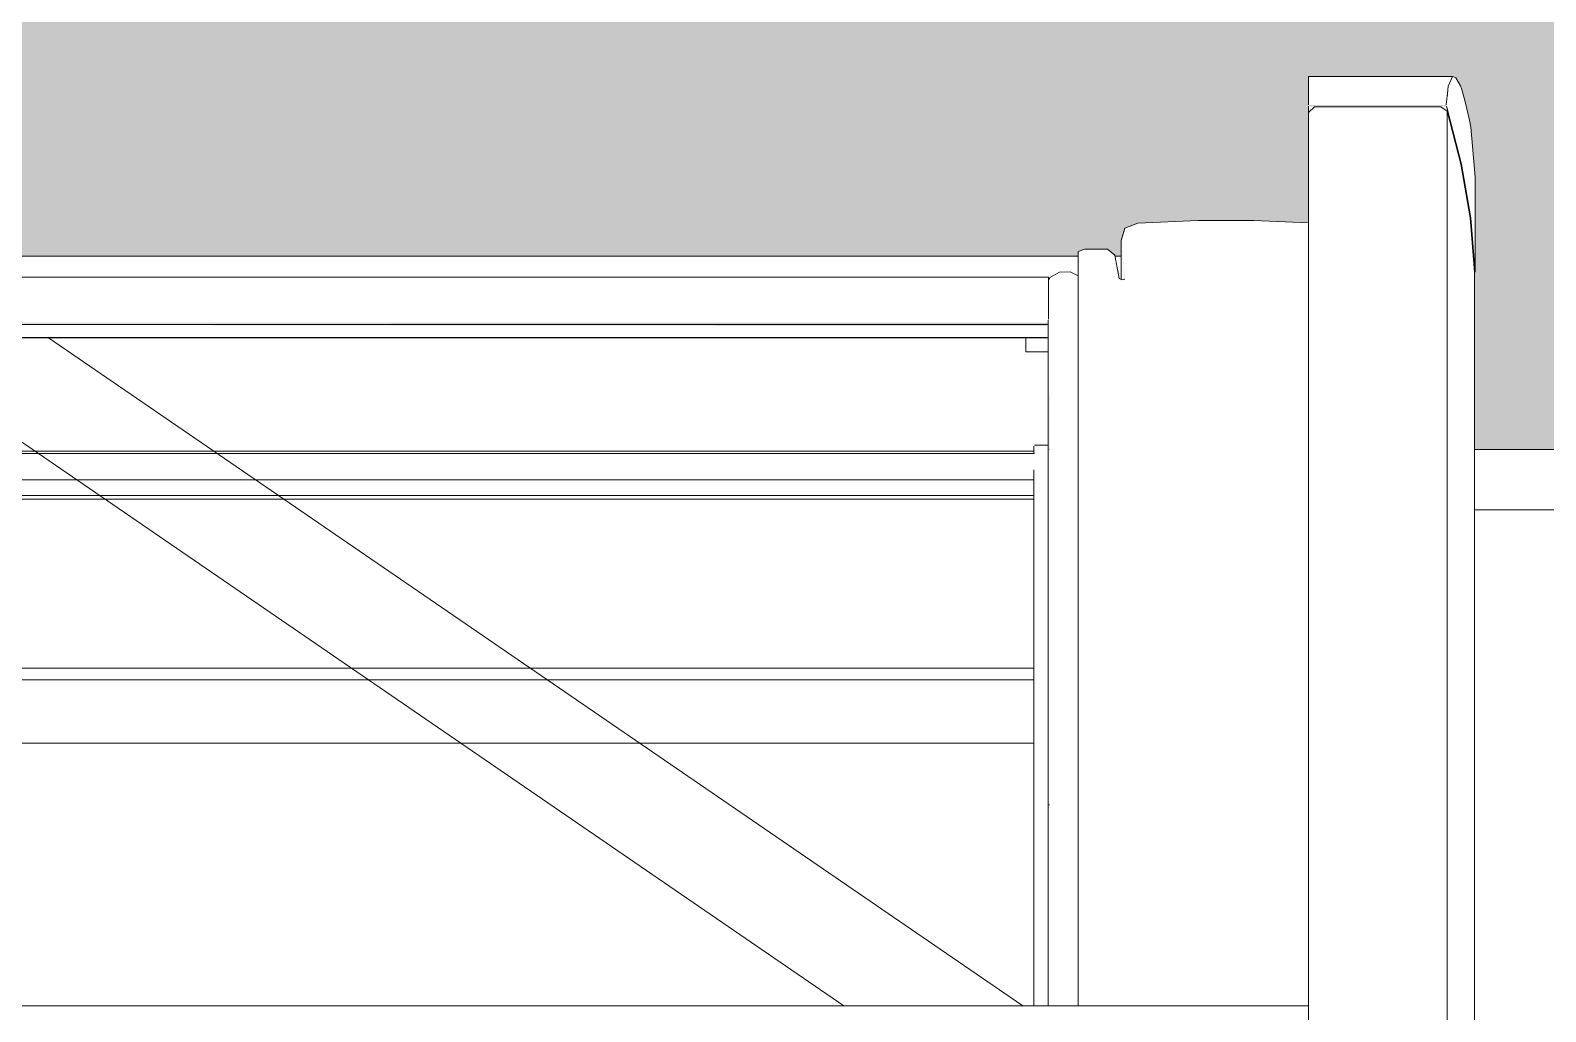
# Model space of a CAD drawing. Header units: metres. Extents: x -3 to 171, y -23 to 41.
# Drawn here: x 9.9353 to 10.3762, y -0.8957 to -0.6103 of the extents above; entities that cross this region are included whole.
import ezdxf

# ---------------------------------------------------------------- set-up
doc = ezdxf.new("R2010")
doc.units = ezdxf.units.M
doc.header["$MEASUREMENT"] = 0
doc.set_wipeout_variables(frame=1)
doc.linetypes.add('Wipeout_Contour', pattern=[1, 0, -1])
for name, color, linetype in [('6._Dach PP STG1_1_310 Dachkonstruktion massiv', 7, 'Continuous'), ('6._Dach PP STG1_1_320 Dachstuhl', 7, 'Continuous'), ('6._Dach PP STG1_1_325 Dachfenster', 7, 'Continuous'), ('6._Dach PP STG1_1_330 Dachaufbau', 7, 'Continuous')]:
    doc.layers.add(name, color=color, linetype=linetype)

msp = doc.modelspace()

# ---------------------------------------------------------------- linework, layer by layer
at = {"layer": '6._Dach PP STG1_1_310 Dachkonstruktion massiv', "color": 7, "linetype": 'Continuous', "lineweight": 18, "ltscale": 1000, "flags": 128}
msp.add_lwpolyline([(11.16835, -0.83512), (7.80835, -0.83512)], dxfattribs=at)
at = {"layer": '6._Dach PP STG1_1_325 Dachfenster', "color": 7, "linetype": 'Continuous', "lineweight": 13, "ltscale": 1000, "true_color": 0xf4f4f4, "flags": 128}
msp.add_lwpolyline([(10.2273, -0.85476), (9.6327, -0.85476)], dxfattribs=at)

# ---------------------------------------------------------------- wipeouts: each hides what was drawn before it
at = {"color": 254, "linetype": 'Wipeout_Contour', "lineweight": 0, "ltscale": 38.158556}
msp.add_wipeout([(11.16835, -0.73222), (7.80835, -0.73222), (7.80835, -0.76511), (11.16835, -0.76511)], dxfattribs=at).dxf.layer = '6._Dach PP STG1_1_330 Dachaufbau'

# ---------------------------------------------------------------- next in the draw order: hatches: boundary and pattern name
at = {"layer": '6._Dach PP STG1_1_330 Dachaufbau', "linetype": 'Continuous', "lineweight": 0, "true_color": 0x000000}
h = msp.add_hatch(color=18, dxfattribs=at)
h.paths.add_polyline_path([(6.325, -0.39851), (6.325, -1.51148), (12.655, -1.51148), (12.655, -0.39851)])
h.paths.add_polyline_path([(7.80835, -1.24173), (7.80835, -0.73222), (11.16835, -0.73222), (11.16835, -1.24173)], flags=0)

# ---------------------------------------------------------------- next in the draw order: linework, layer by layer
at = {"layer": '6._Dach PP STG1_1_330 Dachaufbau', "color": 7, "linetype": 'Continuous', "lineweight": 18, "ltscale": 1000, "flags": 128}
msp.add_lwpolyline([(11.16835, -0.73222), (7.80835, -0.73222)], dxfattribs=at)

# ---------------------------------------------------------------- next in the draw order: wipeouts: each hides what was drawn before it
at = {"color": 254, "linetype": 'Wipeout_Contour', "lineweight": 0, "ltscale": 39.870784}
msp.add_wipeout([(9.6285, -0.69273), (10.2315, -0.69273), (10.2315, -0.68952), (9.6285, -0.68952)], dxfattribs=at).dxf.layer = '6._Dach PP STG1_1_325 Dachfenster'
at = {"color": 254, "linetype": 'Wipeout_Contour', "lineweight": 0, "ltscale": 39.872728}
msp.add_wipeout([(9.6286, -0.69624), (9.6286, -0.69965), (10.2314, -0.69965), (10.2314, -0.69624)], dxfattribs=at).dxf.layer = '6._Dach PP STG1_1_325 Dachfenster'
at = {"color": 254, "linetype": 'Wipeout_Contour', "lineweight": 0, "ltscale": 41.608437}
msp.add_wipeout([(10.37, -0.74974), (10.3555, -0.74975), (10.3555, -0.75477), (10.37, -0.75477)], dxfattribs=at).dxf.layer = '6._Dach PP STG1_1_325 Dachfenster'
at = {"color": 254, "linetype": 'Wipeout_Contour', "lineweight": 0, "ltscale": 38.186837}
msp.add_wipeout([(11.16835, -0.8121), (7.80835, -0.8121), (7.80835, -0.83559), (11.16835, -0.83559)], dxfattribs=at).dxf.layer = '6._Dach PP STG1_1_330 Dachaufbau'

# ---------------------------------------------------------------- next in the draw order: linework, layer by layer
at = {"layer": '6._Dach PP STG1_1_320 Dachstuhl', "color": 7, "linetype": 'Continuous', "lineweight": 18, "ltscale": 1000, "flags": 128}
msp.add_lwpolyline([(11.16835, -0.83559), (7.80835, -0.83559)], dxfattribs=at)
at = {"layer": '6._Dach PP STG1_1_325 Dachfenster', "color": 7, "linetype": 'Continuous', "lineweight": 13, "ltscale": 1000, "true_color": 0xf4f4f4, "flags": 128}
msp.add_lwpolyline([(9.6327, -0.83465), (10.2273, -0.83465)], dxfattribs=at)
at = {"layer": '6._Dach PP STG1_1_330 Dachaufbau', "color": 7, "linetype": 'Continuous', "lineweight": 18, "ltscale": 1000, "flags": 128}
msp.add_lwpolyline([(7.80835, -0.83559), (11.16835, -0.83559)], dxfattribs=at)

# ---------------------------------------------------------------- next in the draw order: wipeouts: each hides what was drawn before it
at = {"color": 254, "linetype": 'Wipeout_Contour', "lineweight": 0, "ltscale": 30.138671}
msp.add_wipeout([(9.6286, -0.69584), (10.2314, -0.69584), (9.6286, -0.69537)], dxfattribs=at).dxf.layer = '6._Dach PP STG1_1_325 Dachfenster'
at = {"color": 254, "linetype": 'Wipeout_Contour', "lineweight": 0, "ltscale": 38.173574}
msp.add_wipeout([(11.16835, -0.76511), (7.80835, -0.76511), (7.80835, -0.8121), (11.16835, -0.8121)], dxfattribs=at).dxf.layer = '6._Dach PP STG1_1_330 Dachaufbau'

# ---------------------------------------------------------------- next in the draw order: wipeouts: each hides what was drawn before it
at = {"color": 254, "linetype": 'Wipeout_Contour', "lineweight": 0, "ltscale": 41.154159}
msp.add_wipeout([(10.2421, -0.674), (10.2421, -0.89401), (10.2487, -0.89401), (10.2487, -0.674)], dxfattribs=at).dxf.layer = '6._Dach PP STG1_1_325 Dachfenster'
at = {"color": 254, "linetype": 'Wipeout_Contour', "lineweight": 0, "ltscale": 30.138789}
msp.add_wipeout([(9.6286, -0.69624), (10.2314, -0.69624), (9.6286, -0.69584)], dxfattribs=at).dxf.layer = '6._Dach PP STG1_1_325 Dachfenster'
at = {"color": 254, "linetype": 'Wipeout_Contour', "lineweight": 0, "ltscale": 117.41555}
msp.add_wipeout([(10.3555, -0.75477), (10.3555, -1.06427), (10.3563, -1.06932), (10.3576, -1.08603), (10.3576, -1.09471), (10.35761, -1.12357), (10.35762, -1.13397), (10.35763, -1.16316), (10.35763, -1.19678), (10.37, -1.19678), (10.37, -0.75477)], dxfattribs=at).dxf.layer = '6._Dach PP STG1_1_325 Dachfenster'

# ---------------------------------------------------------------- next in the draw order: wipeouts: each hides what was drawn before it
at = {"color": 254, "linetype": 'Wipeout_Contour', "lineweight": 0, "ltscale": 41.137317}
msp.add_wipeout([(10.2402, -0.89401), (10.2421, -0.89401), (10.2421, -0.674), (10.2402, -0.67466)], dxfattribs=at).dxf.layer = '6._Dach PP STG1_1_325 Dachfenster'
at = {"color": 254, "linetype": 'Wipeout_Contour', "lineweight": 0, "ltscale": 41.171793}
msp.add_wipeout([(10.2487, -0.89401), (10.2508, -0.89401), (10.2508, -0.67569), (10.2487, -0.674)], dxfattribs=at).dxf.layer = '6._Dach PP STG1_1_325 Dachfenster'
at = {"color": 254, "linetype": 'Wipeout_Contour', "lineweight": 0, "ltscale": 59.783586}
msp.add_wipeout([(9.6285, -0.6943), (9.6286, -0.69537), (10.2314, -0.69537), (10.2314, -0.69458), (10.2315, -0.69344), (9.6285, -0.69344)], dxfattribs=at).dxf.layer = '6._Dach PP STG1_1_325 Dachfenster'
at = {"color": 254, "linetype": 'Wipeout_Contour', "lineweight": 0, "ltscale": 41.66622}
msp.add_wipeout([(10.37, -0.75477), (10.3845, -0.75477), (10.3845, -0.74975), (10.37, -0.74974)], dxfattribs=at).dxf.layer = '6._Dach PP STG1_1_325 Dachfenster'

# ---------------------------------------------------------------- next in the draw order: wipeouts: each hides what was drawn before it
at = {"color": 254, "linetype": 'Wipeout_Contour', "lineweight": 0, "ltscale": 39.867228}
msp.add_wipeout([(10.2402, -0.676), (9.6198, -0.676), (9.6198, -0.67999), (10.2402, -0.67999)], dxfattribs=at).dxf.layer = '6._Dach PP STG1_1_325 Dachfenster'
at = {"color": 254, "linetype": 'Wipeout_Contour', "lineweight": 0, "ltscale": 41.186722}
msp.add_wipeout([(10.2529, -0.68293), (10.2529, -0.89401), (10.2537, -0.89401), (10.2537, -0.68263)], dxfattribs=at).dxf.layer = '6._Dach PP STG1_1_325 Dachfenster'
at = {"color": 254, "linetype": 'Wipeout_Contour', "lineweight": 0, "ltscale": 39.871321}
msp.add_wipeout([(9.6285, -0.69273), (9.6285, -0.69344), (10.2315, -0.69344), (10.2315, -0.69273)], dxfattribs=at).dxf.layer = '6._Dach PP STG1_1_325 Dachfenster'
at = {"color": 254, "linetype": 'Wipeout_Contour', "lineweight": 0, "ltscale": 112.555352}
msp.add_wipeout([(10.37, -1.19678), (10.38237, -1.19678), (10.38237, -1.16316), (10.38238, -1.13397), (10.38239, -1.12357), (10.3824, -1.09471), (10.3824, -1.08603), (10.3837, -1.06932), (10.3845, -1.06427), (10.3845, -0.75477), (10.37, -0.75477)], dxfattribs=at).dxf.layer = '6._Dach PP STG1_1_325 Dachfenster'

# ---------------------------------------------------------------- next in the draw order: linework, layer by layer
at = {"layer": '6._Dach PP STG1_1_325 Dachfenster', "color": 7, "linetype": 'Continuous', "lineweight": 13, "ltscale": 1000, "flags": 128}
msp.add_lwpolyline([(9.6198, -0.676), (10.2402, -0.676)], dxfattribs=at)

# ---------------------------------------------------------------- next in the draw order: wipeouts: each hides what was drawn before it
at = {"color": 254, "linetype": 'Wipeout_Contour', "lineweight": 0, "ltscale": 139.406281}
msp.add_wipeout([(9.6198, -0.6817), (9.6222, -0.6806), (9.6253, -0.6807), (9.6281, -0.6822), (9.6285, -0.6831), (9.6285, -0.68212), (10.2315, -0.68212), (10.2315, -0.6831), (10.2319, -0.6822), (10.2347, -0.6807), (10.2378, -0.6806), (10.2402, -0.6817), (10.2402, -0.67999), (9.6198, -0.67999)], dxfattribs=at).dxf.layer = '6._Dach PP STG1_1_325 Dachfenster'
at = {"color": 254, "linetype": 'Wipeout_Contour', "lineweight": 0, "ltscale": 41.183551}
msp.add_wipeout([(10.2529, -0.68293), (10.2521, -0.68255), (10.2521, -0.89401), (10.2529, -0.89401)], dxfattribs=at).dxf.layer = '6._Dach PP STG1_1_325 Dachfenster'

# ---------------------------------------------------------------- next in the draw order: wipeouts: each hides what was drawn before it
at = {"color": 254, "linetype": 'Wipeout_Contour', "lineweight": 0, "ltscale": 41.192696}
msp.add_wipeout([(10.2537, -0.68263), (10.2537, -0.89401), (10.2557, -0.89401), (10.2557, -0.67577)], dxfattribs=at).dxf.layer = '6._Dach PP STG1_1_325 Dachfenster'
at = {"color": 254, "linetype": 'Wipeout_Contour', "lineweight": 0, "ltscale": 39.868981}
msp.add_wipeout([(9.6285, -0.68212), (9.6285, -0.68725), (10.2315, -0.68725), (10.2315, -0.68212)], dxfattribs=at).dxf.layer = '6._Dach PP STG1_1_325 Dachfenster'
at = {"color": 254, "linetype": 'Wipeout_Contour', "lineweight": 0, "ltscale": 41.129692}
msp.add_wipeout([(10.2378, -0.6806), (10.2378, -0.89401), (10.2402, -0.89401), (10.2402, -0.6817)], dxfattribs=at).dxf.layer = '6._Dach PP STG1_1_325 Dachfenster'

# ---------------------------------------------------------------- next in the draw order: wipeouts: each hides what was drawn before it
at = {"color": 254, "linetype": 'Wipeout_Contour', "lineweight": 0, "ltscale": 41.237577}
msp.add_wipeout([(10.2575, -0.67436), (10.2575, -0.89401), (10.2751, -0.89401), (10.2751, -0.67361)], dxfattribs=at).dxf.layer = '6._Dach PP STG1_1_325 Dachfenster'
at = {"color": 254, "linetype": 'Wipeout_Contour', "lineweight": 0, "ltscale": 41.179859}
msp.add_wipeout([(10.2508, -0.67569), (10.2508, -0.89401), (10.2521, -0.89401), (10.2521, -0.68255)], dxfattribs=at).dxf.layer = '6._Dach PP STG1_1_325 Dachfenster'
at = {"color": 254, "linetype": 'Wipeout_Contour', "lineweight": 0, "ltscale": 39.870002}
msp.add_wipeout([(9.6285, -0.68952), (10.2315, -0.68952), (10.2315, -0.68725), (9.6285, -0.68725)], dxfattribs=at).dxf.layer = '6._Dach PP STG1_1_325 Dachfenster'

# ---------------------------------------------------------------- next in the draw order: wipeouts: each hides what was drawn before it
at = {"color": 254, "linetype": 'Wipeout_Contour', "lineweight": 0, "ltscale": 41.19904}
msp.add_wipeout([(10.2575, -0.67436), (10.2557, -0.67577), (10.2557, -0.89401), (10.2575, -0.89401)], dxfattribs=at).dxf.layer = '6._Dach PP STG1_1_325 Dachfenster'
at = {"color": 254, "linetype": 'Wipeout_Contour', "lineweight": 0, "ltscale": 41.304745}
msp.add_wipeout([(10.2751, -0.67361), (10.2751, -0.89401), (10.2913, -0.89401), (10.2913, -0.67361)], dxfattribs=at).dxf.layer = '6._Dach PP STG1_1_325 Dachfenster'
at = {"color": 254, "linetype": 'Wipeout_Contour', "lineweight": 0, "ltscale": 52.339357}
msp.add_wipeout([(10.2314, -0.69458), (10.2314, -0.89401), (10.2319, -0.6822), (10.2315, -0.6831), (10.2315, -0.6943)], dxfattribs=at).dxf.layer = '6._Dach PP STG1_1_325 Dachfenster'

# ---------------------------------------------------------------- next in the draw order: wipeouts: each hides what was drawn before it
at = {"color": 254, "linetype": 'Wipeout_Contour', "lineweight": 0, "ltscale": 31.394035}
msp.add_wipeout([(10.2527, -0.67149), (10.2527, -0.68284), (10.2536, -0.68268)], dxfattribs=at).dxf.layer = '6._Dach PP STG1_1_325 Dachfenster'
at = {"color": 254, "linetype": 'Wipeout_Contour', "lineweight": 0, "ltscale": 41.368809}
msp.add_wipeout([(10.3072, -0.67429), (10.2913, -0.67361), (10.2913, -0.89401), (10.3072, -0.89401)], dxfattribs=at).dxf.layer = '6._Dach PP STG1_1_325 Dachfenster'
at = {"color": 254, "linetype": 'Wipeout_Contour', "lineweight": 0, "ltscale": 41.107061}
msp.add_wipeout([(10.2319, -0.6822), (10.2319, -0.89401), (10.2347, -0.89401), (10.2347, -0.6807)], dxfattribs=at).dxf.layer = '6._Dach PP STG1_1_325 Dachfenster'

# ---------------------------------------------------------------- next in the draw order: linework, layer by layer
at = {"layer": '6._Dach PP STG1_1_325 Dachfenster', "color": 7, "linetype": 'Continuous', "lineweight": 13, "ltscale": 1000, "flags": 128}
for points in [[(9.6285, -0.68212), (10.2315, -0.68212)], [(10.2315, -0.6943), (10.2315, -0.69344), (10.2315, -0.69273), (10.2315, -0.68952), (10.2315, -0.68725), (10.2315, -0.68212)], [(10.2315, -0.6831), (10.2319, -0.6822)], [(9.6286, -0.69584), (10.2314, -0.69584)]]:
    msp.add_lwpolyline(points, dxfattribs=at)

# ---------------------------------------------------------------- next in the draw order: wipeouts: each hides what was drawn before it
at = {"color": 254, "linetype": 'Wipeout_Contour', "lineweight": 0, "ltscale": 41.326196}
msp.add_wipeout([(10.3072, -0.66635), (10.2913, -0.66567), (10.2913, -0.67361), (10.3072, -0.67429)], dxfattribs=at).dxf.layer = '6._Dach PP STG1_1_325 Dachfenster'
at = {"color": 254, "linetype": 'Wipeout_Contour', "lineweight": 0, "ltscale": 41.443067}
msp.add_wipeout([(10.25372, -0.66792), (10.2527, -0.67149), (10.2537, -0.68254), (10.2557, -0.67577)], dxfattribs=at).dxf.layer = '6._Dach PP STG1_1_325 Dachfenster'
at = {"color": 254, "linetype": 'Wipeout_Contour', "lineweight": 0, "ltscale": 41.118536}
msp.add_wipeout([(10.2378, -0.6806), (10.2347, -0.6807), (10.2347, -0.89401), (10.2378, -0.89401)], dxfattribs=at).dxf.layer = '6._Dach PP STG1_1_325 Dachfenster'
at = {"color": 254, "linetype": 'Wipeout_Contour', "lineweight": 0, "ltscale": 39.837544}
msp.add_wipeout([(9.94058, -0.69974), (10.2241, -0.89401), (10.2314, -0.89401), (10.2314, -0.69974)], dxfattribs=at).dxf.layer = '6._Dach PP STG1_1_325 Dachfenster'

# ---------------------------------------------------------------- next in the draw order: linework, layer by layer
at = {"layer": '6._Dach PP STG1_1_325 Dachfenster', "color": 7, "linetype": 'Continuous', "lineweight": 13, "ltscale": 1000, "flags": 128}
for points in [[(10.2319, -0.6822), (10.2347, -0.6807)], [(10.2347, -0.6807), (10.2378, -0.6806)], [(10.2378, -0.6806), (10.2402, -0.6817)], [(10.2273, -0.73126), (10.2273, -0.73343)], [(10.2314, -0.73098), (10.2275, -0.73098)]]:
    msp.add_lwpolyline(points, dxfattribs=at)

# ---------------------------------------------------------------- next in the draw order: wipeouts: each hides what was drawn before it
at = {"color": 254, "linetype": 'Wipeout_Contour', "lineweight": 0, "ltscale": 122.127357}
msp.add_wipeout([(10.3072, -0.63422), (10.3089, -0.63261), (10.3457, -0.63261), (10.3475, -0.63384), (10.3515, -0.64922), (10.3542, -0.66489), (10.3555, -0.68065), (10.3544, -0.66489), (10.3517, -0.64922), (10.3477, -0.63384), (10.34728, -0.63242), (10.3072, -0.63242)], dxfattribs=at).dxf.layer = '6._Dach PP STG1_1_325 Dachfenster'
at = {"color": 254, "linetype": 'Wipeout_Contour', "lineweight": 0, "ltscale": 30.345418}
msp.add_wipeout([(10.2575, -0.66642), (10.2537, -0.66783), (10.2575, -0.67436)], dxfattribs=at).dxf.layer = '6._Dach PP STG1_1_325 Dachfenster'
at = {"color": 254, "linetype": 'Wipeout_Contour', "lineweight": 0, "ltscale": 39.904191}
msp.add_wipeout([(9.91942, -0.69974), (9.6359, -0.89401), (10.2241, -0.89401), (9.94058, -0.69974)], dxfattribs=at).dxf.layer = '6._Dach PP STG1_1_325 Dachfenster'

# ---------------------------------------------------------------- next in the draw order: linework, layer by layer
at = {"layer": '6._Dach PP STG1_1_325 Dachfenster', "color": 7, "linetype": 'Continuous', "lineweight": 13, "ltscale": 1000, "flags": 128}
for points in [[(9.6286, -0.69965), (10.2314, -0.69965)], [(9.6286, -0.69974), (10.2314, -0.69974)], [(10.2249, -0.69982), (10.2249, -0.70059)], [(10.2249, -0.7038), (10.2249, -0.70059)], [(10.2314, -0.7038), (10.2249, -0.7038)], [(9.63257, -0.73343), (10.22743, -0.73343)], [(9.6327, -0.73275), (10.2273, -0.73275)], [(9.6327, -0.7411), (10.2273, -0.7411)], [(9.6327, -0.74563), (10.2273, -0.74563)], [(9.6327, -0.74673), (10.2273, -0.74673)], [(9.6327, -0.79585), (10.2273, -0.79585)], [(9.6327, -0.79923), (10.2273, -0.79923)], [(9.6327, -0.81769), (10.2273, -0.81769)]]:
    msp.add_lwpolyline(points, dxfattribs=at)

# ---------------------------------------------------------------- next in the draw order: wipeouts: each hides what was drawn before it
at = {"color": 254, "linetype": 'Wipeout_Contour', "lineweight": 0, "ltscale": 51.307003}
msp.add_wipeout([(10.3072, -0.63204), (10.34719, -0.63204), (10.3477, -0.62777), (10.34782, -0.62659), (10.3072, -0.62659)], dxfattribs=at).dxf.layer = '6._Dach PP STG1_1_325 Dachfenster'
at = {"color": 254, "linetype": 'Wipeout_Contour', "lineweight": 0, "ltscale": 62.006381}
msp.add_wipeout([(10.3517, -0.6272), (10.3517, -0.64922), (10.3544, -0.66489), (10.3544, -0.63845), (10.35401, -0.63647), (10.3527, -0.63076)], dxfattribs=at).dxf.layer = '6._Dach PP STG1_1_325 Dachfenster'
at = {"color": 254, "linetype": 'Wipeout_Contour', "lineweight": 0, "ltscale": 30.859398}
msp.add_wipeout([(10.2537, -0.66783), (10.2557, -0.67577), (10.2575, -0.67436)], dxfattribs=at).dxf.layer = '6._Dach PP STG1_1_325 Dachfenster'

# ---------------------------------------------------------------- next in the draw order: linework, layer by layer
at = {"layer": '6._Dach PP STG1_1_325 Dachfenster', "color": 7, "linetype": 'Continuous', "lineweight": 13, "ltscale": 1000, "flags": 128}
msp.add_lwpolyline([(10.2527, -0.67149), (10.2537, -0.66783)], dxfattribs=at)

# ---------------------------------------------------------------- next in the draw order: wipeouts: each hides what was drawn before it
at = {"color": 254, "linetype": 'Wipeout_Contour', "lineweight": 0, "ltscale": 41.46427}
msp.add_wipeout([(10.3072, -0.62659), (10.34782, -0.62659), (10.34903, -0.62373), (10.3072, -0.62373)], dxfattribs=at).dxf.layer = '6._Dach PP STG1_1_325 Dachfenster'
at = {"color": 254, "linetype": 'Wipeout_Contour', "lineweight": 0, "ltscale": 41.425389}
msp.add_wipeout([(10.3072, -0.63422), (10.3072, -1.03016), (10.3089, -1.03016), (10.3089, -0.63261)], dxfattribs=at).dxf.layer = '6._Dach PP STG1_1_325 Dachfenster'
at = {"color": 254, "linetype": 'Wipeout_Contour', "lineweight": 0, "ltscale": 51.979897}
msp.add_wipeout([(10.3544, -0.63845), (10.3544, -0.66489), (10.3557, -0.68065), (10.3557, -0.65301), (10.35493, -0.64404)], dxfattribs=at).dxf.layer = '6._Dach PP STG1_1_325 Dachfenster'
at = {"color": 254, "linetype": 'Wipeout_Contour', "lineweight": 0, "ltscale": 41.193201}
msp.add_wipeout([(10.2575, -0.67436), (10.2751, -0.67361), (10.2751, -0.66567), (10.2575, -0.66642)], dxfattribs=at).dxf.layer = '6._Dach PP STG1_1_325 Dachfenster'
at = {"color": 254, "linetype": 'Wipeout_Contour', "lineweight": 0, "ltscale": 40.738334}
msp.add_wipeout([(10.25086, -0.676), (10.25161, -0.67999), (10.2527, -0.67999), (10.2527, -0.676)], dxfattribs=at).dxf.layer = '6._Dach PP STG1_1_325 Dachfenster'

# ---------------------------------------------------------------- next in the draw order: linework, layer by layer
at = {"layer": '6._Dach PP STG1_1_325 Dachfenster', "color": 7, "linetype": 'Continuous', "lineweight": 13, "ltscale": 1000, "flags": 128}
for points in [[(10.2402, -0.67466), (10.2421, -0.674), (10.2487, -0.674)], [(10.2487, -0.674), (10.2508, -0.67569)], [(10.25086, -0.676), (10.2527, -0.676)]]:
    msp.add_lwpolyline(points, dxfattribs=at)

# ---------------------------------------------------------------- next in the draw order: wipeouts: each hides what was drawn before it
at = {"color": 254, "linetype": 'Wipeout_Contour', "lineweight": 0, "ltscale": 83.02555}
msp.add_wipeout([(10.3477, -0.62777), (10.3477, -0.63384), (10.3517, -0.64922), (10.3517, -0.6272), (10.3514, -0.6265), (10.35, -0.62414), (10.34903, -0.62373), (10.34782, -0.62659)], dxfattribs=at).dxf.layer = '6._Dach PP STG1_1_325 Dachfenster'
at = {"color": 254, "linetype": 'Wipeout_Contour', "lineweight": 0, "ltscale": 41.26868}
msp.add_wipeout([(10.2751, -0.66567), (10.2751, -0.67361), (10.2913, -0.67361), (10.2913, -0.66567)], dxfattribs=at).dxf.layer = '6._Dach PP STG1_1_325 Dachfenster'
at = {"color": 254, "linetype": 'Wipeout_Contour', "lineweight": 0, "ltscale": 40.693093}
msp.add_wipeout([(10.25161, -0.67999), (10.2521, -0.68255), (10.2527, -0.68284), (10.2527, -0.67999)], dxfattribs=at).dxf.layer = '6._Dach PP STG1_1_325 Dachfenster'

# ---------------------------------------------------------------- next in the draw order: linework, layer by layer
at = {"layer": '6._Dach PP STG1_1_325 Dachfenster', "color": 7, "linetype": 'Continuous', "lineweight": 13, "ltscale": 1000, "flags": 128}
for points in [[(10.34903, -0.62373), (10.3072, -0.62373)], [(10.2527, -0.68284), (10.2527, -0.67149)], [(10.2508, -0.67569), (10.2521, -0.68255)], [(10.2521, -0.68255), (10.2529, -0.68293)], [(10.2529, -0.68293), (10.2536, -0.68268)]]:
    msp.add_lwpolyline(points, dxfattribs=at)

# ---------------------------------------------------------------- next in the draw order: wipeouts: each hides what was drawn before it
at = {"color": 254, "linetype": 'Wipeout_Contour', "lineweight": 0, "ltscale": 30.640115}
msp.add_wipeout([(10.34719, -0.63204), (10.3477, -0.63384), (10.3477, -0.62777)], dxfattribs=at).dxf.layer = '6._Dach PP STG1_1_325 Dachfenster'
at = {"color": 254, "linetype": 'Wipeout_Contour', "lineweight": 0, "ltscale": 51.765654}
msp.add_wipeout([(10.3515, -0.64922), (10.3515, -1.04422), (10.3537, -1.05292), (10.3542, -1.05607), (10.3542, -0.66489)], dxfattribs=at).dxf.layer = '6._Dach PP STG1_1_325 Dachfenster'

# ---------------------------------------------------------------- next in the draw order: wipeouts: each hides what was drawn before it
at = {"color": 254, "linetype": 'Wipeout_Contour', "lineweight": 0, "ltscale": 84.434978}
msp.add_wipeout([(10.3475, -0.63384), (10.3475, -1.03123), (10.3477, -1.0319), (10.34811, -1.03349), (10.3485, -1.03411), (10.3496, -1.03671), (10.3515, -1.04422), (10.3515, -0.64922)], dxfattribs=at).dxf.layer = '6._Dach PP STG1_1_325 Dachfenster'
at = {"color": 254, "linetype": 'Wipeout_Contour', "lineweight": 0, "ltscale": 41.621632}
msp.add_wipeout([(10.3542, -1.05607), (10.3555, -1.06427), (10.3555, -0.68065), (10.3542, -0.66489)], dxfattribs=at).dxf.layer = '6._Dach PP STG1_1_325 Dachfenster'

# ---------------------------------------------------------------- next in the draw order: linework, layer by layer
at = {"layer": '6._Dach PP STG1_1_325 Dachfenster', "color": 7, "linetype": 'Continuous', "lineweight": 13, "ltscale": 1000, "flags": 128}
for points in [[(10.3557, -0.68065), (10.3557, -0.65301)], [(10.3555, -0.68065), (10.3555, -1.06427)], [(10.3845, -0.74975), (10.37, -0.74974), (10.3555, -0.74975)]]:
    msp.add_lwpolyline(points, dxfattribs=at)

# ---------------------------------------------------------------- next in the draw order: wipeouts: each hides what was drawn before it
at = {"color": 254, "linetype": 'Wipeout_Contour', "lineweight": 0, "ltscale": 41.502085}
msp.add_wipeout([(10.3089, -1.03016), (10.3457, -1.03016), (10.3457, -0.63261), (10.3089, -0.63261)], dxfattribs=at).dxf.layer = '6._Dach PP STG1_1_325 Dachfenster'

# ---------------------------------------------------------------- next in the draw order: linework, layer by layer
at = {"layer": '6._Dach PP STG1_1_325 Dachfenster', "color": 7, "linetype": 'Continuous', "lineweight": 13, "ltscale": 1000, "flags": 128}
for points in [[(10.3072, -0.63204), (10.3072, -0.62659), (10.3072, -0.62373)], [(10.3072, -0.63422), (10.3072, -0.63242)], [(10.3089, -0.63261), (10.3072, -0.63422)], [(10.2537, -0.66783), (10.2575, -0.66642), (10.2751, -0.66567), (10.2913, -0.66567), (10.3072, -0.66635)]]:
    msp.add_lwpolyline(points, dxfattribs=at)

# ---------------------------------------------------------------- next in the draw order: wipeouts: each hides what was drawn before it
at = {"color": 254, "linetype": 'Wipeout_Contour', "lineweight": 0, "ltscale": 51.727237}
msp.add_wipeout([(10.3457, -0.63261), (10.3457, -1.03016), (10.34717, -1.03016), (10.3475, -1.03123), (10.3475, -0.63384)], dxfattribs=at).dxf.layer = '6._Dach PP STG1_1_325 Dachfenster'
at = {"color": 254, "linetype": 'Wipeout_Contour', "lineweight": 0, "ltscale": 39.938319}
msp.add_wipeout([(9.5528, -0.89575), (10.3072, -0.89575), (10.3072, -0.89401), (9.5528, -0.89401)], dxfattribs=at).dxf.layer = '6._Dach PP STG1_1_325 Dachfenster'

# ---------------------------------------------------------------- next in the draw order: linework, layer by layer
at = {"layer": '6._Dach PP STG1_1_325 Dachfenster', "color": 7, "linetype": 'Continuous', "lineweight": 13, "ltscale": 1000, "flags": 128}
for points in [[(10.34719, -0.63204), (10.3477, -0.62777), (10.34782, -0.62659), (10.34903, -0.62373), (10.35, -0.62414), (10.3514, -0.6265), (10.3517, -0.6272), (10.3527, -0.63076), (10.35401, -0.63647), (10.3544, -0.63845), (10.35493, -0.64404), (10.3557, -0.65301)], [(10.3072, -0.63422), (10.3072, -1.03016)], [(10.3457, -0.63261), (10.3089, -0.63261)], [(10.3475, -0.63384), (10.3457, -0.63261)], [(10.3557, -0.68065), (10.3544, -0.66489), (10.3517, -0.64922), (10.3477, -0.63384), (10.34728, -0.63242)], [(10.3475, -0.63384), (10.3475, -1.03123)], [(10.3555, -0.68065), (10.3542, -0.66489), (10.3515, -0.64922), (10.3475, -0.63384)], [(10.2402, -0.67466), (10.2402, -0.89401)], [(10.2314, -0.69458), (10.2314, -0.89401)], [(9.94058, -0.69974), (10.2241, -0.89401)], [(9.93, -0.7282), (9.93764, -0.73343), (9.94413, -0.73788), (10.17199, -0.89401)], [(10.2273, -0.73814), (10.2273, -0.89401)], [(10.3072, -0.89401), (9.5528, -0.89401)]]:
    msp.add_lwpolyline(points, dxfattribs=at)

doc.saveas('drawing.dxf')
